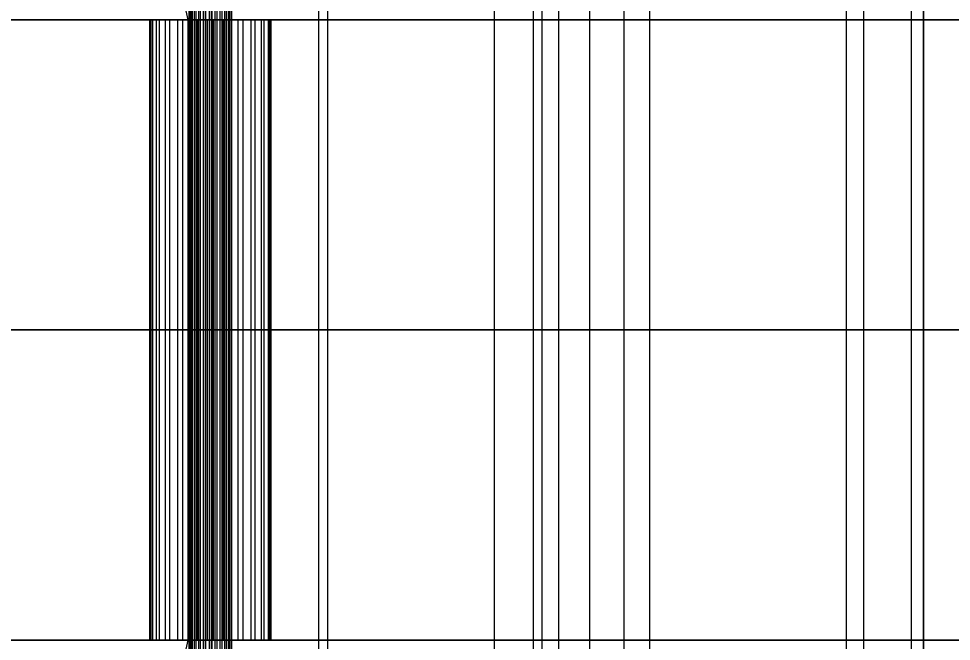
# Model space of a CAD drawing. Header units: millimetres. Extents: x -1970 to 34302, y -65268 to 6837.
# Drawn here: x 10190.2 to 10581.2, y -18130.5 to -17869.5 of the extents above; entities that cross this region are included whole.
import ezdxf

# ---------------------------------------------------------------- set-up
doc = ezdxf.new("R2010")
doc.units = ezdxf.units.MM
for name, color, linetype, lineweight in [('COTAS_O', 1, 'Continuous', 0), ('superior_C01', 7, 'Continuous', 0), ('superior_mezcladora', 7, 'Continuous', 0)]:
    doc.layers.add(name, color=color, linetype=linetype, lineweight=lineweight)
doc.dimstyles.new('R19_100', dxfattribs={"dimtxt": 250, "dimasz": 150, "dimexe": 150, "dimexo": 80, "dimgap": 100, "dimtad": 1, "dimtih": 1, "dimtoh": 1, "dimdsep": 46, "dimcen": 0.09, "dimadec": 0, "dimazin": 0, "dimtfac": 1, "dimtdec": 4, "dimtofl": 0, "dimtmove": 0, "dimatfit": 3, "dimfxl": 1, "dimtolj": 1, "dimtzin": 0, "dimarcsym": 0})

# ---------------------------------------------------------------- blocks, each defined once
blk = doc.blocks.new('*D29')
at = {"layer": 'COTAS_O', "color": 0, "lineweight": -2, "transparency": 16777216}
for p, q in [((10489.53, -17350), (9719.53, -17350)), ((9869.53, -18500), (9869.53, -17500)), ((10489.53, -18650), (9719.53, -18650))]:
    blk.add_line(p, q, dxfattribs=at)
at = {"layer": 'COTAS_O', "color": 0, "transparency": 16777216}
for points in [[(9844.53, -17500), (9894.53, -17500), (9869.53, -17350)], [(9844.53, -18500), (9894.53, -18500), (9869.53, -18650)]]:
    blk.add_solid(points, dxfattribs=at)
at = {"layer": 'Defpoints', "color": 0, "transparency": 16777216}
for p in [(9869.53, -17350), (10569.53, -17350), (10569.53, -18650)]:
    blk.add_point(p, dxfattribs=at)

msp = doc.modelspace()

# ---------------------------------------------------------------- linework, layer by layer
at = {"layer": 'superior_C01'}
for p, q in [((10405.936, -17550), (10405.936, -18450)), ((10416.589, -18450), (10416.589, -17550)), ((10444.038, -18450), (10444.038, -17550)), ((10454.691, -17550), (10454.691, -18450)), ((10267.628, -17575), (10267.628, -18425)), ((10271.28, -18425), (10271.28, -17575)), ((10316.018, -18425), (10316.018, -17575)), ((10319.67, -17575), (10319.67, -18425)), ((10240.252, -17771.702), (10261.09, -17870)), ((10262.907, -17870), (10242.069, -17771.702)), ((10261.648, -18148), (10261.648, -17852)), ((10261.844, -18148), (10261.844, -17852)), ((10262.065, -18148), (10262.065, -17852)), ((10262.639, -18148), (10262.639, -17852)), ((10263.066, -18148), (10263.066, -17852)), ((10263.979, -18148), (10263.979, -17852)), ((10264.583, -18148), (10264.583, -17852)), ((10265.773, -18148), (10265.773, -17852)), ((10266.513, -18148), (10266.513, -17852)), ((10267.899, -18148), (10267.899, -17852)), ((10268.724, -18148), (10268.724, -17852)), ((10270.211, -18148), (10270.211, -17852)), ((10271.065, -18148), (10271.065, -17852)), ((10272.552, -18148), (10272.552, -17852)), ((10273.378, -18148), (10273.378, -17852)), ((10274.763, -18148), (10274.763, -17852)), ((10275.503, -18148), (10275.503, -17852)), ((10276.693, -18148), (10276.693, -17852)), ((10277.297, -18148), (10277.297, -17852)), ((10278.21, -18148), (10278.21, -17852)), ((10278.637, -18148), (10278.637, -17852)), ((10279.211, -17852), (10279.211, -18148)), ((10279.432, -18148), (10279.432, -17852)), ((10279.628, -18148), (10279.628, -17852)), ((9832.208, -17870), (10261.09, -17870)), ((10262.907, -17870), (9834.025, -17870)), ((10245.819, -17870), (10245.267, -17870)), ((10245.267, -17870), (10246.443, -17870)), ((10245.267, -18130), (10245.267, -17870)), ((10248.063, -17870), (10245.819, -17870)), ((10245.819, -18130), (10245.819, -17870)), ((10246.443, -17870), (10249.269, -17870)), ((10246.443, -18130), (10246.443, -17870)), ((10251.845, -17870), (10248.063, -17870)), ((10248.063, -18130), (10248.063, -17870)), ((10249.269, -17870), (10253.55, -17870)), ((10249.269, -18130), (10249.269, -17870)), ((10256.908, -17870), (10251.845, -17870)), ((10251.845, -18130), (10251.845, -17870)), ((10253.55, -17870), (10258.997, -17870)), ((10253.55, -18130), (10253.55, -17870)), ((10262.907, -17870), (10256.908, -17870)), ((10256.908, -18130), (10256.908, -17870)), ((10258.997, -17870), (10265.236, -17870)), ((10258.997, -18130), (10258.997, -17870)), ((10261.09, -17870), (10261.09, -18000)), ((10261.09, -17870), (10933.298, -17870)), ((10262.907, -18000), (10262.907, -17870)), ((10935.115, -17870), (10262.907, -17870)), ((10269.433, -17870), (10262.907, -17870)), ((10262.907, -18130), (10262.907, -17870)), ((10265.236, -17870), (10271.844, -17870)), ((10265.236, -18130), (10265.236, -17870)), ((10276.04, -17870), (10269.433, -17870)), ((10269.433, -18130), (10269.433, -17870)), ((10271.844, -17870), (10278.369, -17870)), ((10271.844, -18130), (10271.844, -17870)), ((10282.28, -17870), (10276.04, -17870)), ((10276.04, -18130), (10276.04, -17870)), ((10278.369, -17870), (10284.368, -17870)), ((10278.369, -18130), (10278.369, -17870)), ((10287.726, -17870), (10282.28, -17870)), ((10282.28, -18130), (10282.28, -17870)), ((10284.368, -17870), (10289.431, -17870)), ((10284.368, -18130), (10284.368, -17870)), ((10292.008, -17870), (10287.726, -17870)), ((10287.726, -18130), (10287.726, -17870)), ((10289.431, -17870), (10293.213, -17870)), ((10289.431, -18130), (10289.431, -17870)), ((10294.833, -17870), (10292.008, -17870)), ((10292.008, -18130), (10292.008, -17870)), ((10293.213, -17870), (10295.457, -17870)), ((10293.213, -18130), (10293.213, -17870)), ((10296.01, -17870), (10294.833, -17870)), ((10294.833, -17870), (10294.833, -18130)), ((10295.457, -17870), (10296.01, -17870)), ((10295.457, -18130), (10295.457, -17870)), ((10296.01, -18130), (10296.01, -17870)), ((9832.208, -18000), (10261.09, -18000)), ((10262.907, -18000), (9834.025, -18000)), ((10261.09, -18000), (10261.09, -18130)), ((10261.09, -18000), (10933.298, -18000)), ((10262.907, -18130), (10262.907, -18000)), ((10935.115, -18000), (10262.907, -18000)), ((9832.208, -18130), (10261.09, -18130)), ((10262.907, -18130), (9834.025, -18130)), ((10261.09, -18130), (10240.252, -18228.298)), ((10242.069, -18228.298), (10262.907, -18130)), ((10246.443, -18130), (10245.267, -18130)), ((10245.267, -18130), (10245.819, -18130)), ((10245.819, -18130), (10248.063, -18130)), ((10249.269, -18130), (10246.443, -18130)), ((10248.063, -18130), (10251.845, -18130)), ((10253.55, -18130), (10249.269, -18130)), ((10251.845, -18130), (10256.908, -18130)), ((10258.997, -18130), (10253.55, -18130)), ((10256.908, -18130), (10262.907, -18130)), ((10265.236, -18130), (10258.997, -18130)), ((10261.09, -18130), (10933.298, -18130)), ((10935.115, -18130), (10262.907, -18130)), ((10262.907, -18130), (10269.433, -18130)), ((10271.844, -18130), (10265.236, -18130)), ((10269.433, -18130), (10276.04, -18130)), ((10278.369, -18130), (10271.844, -18130)), ((10276.04, -18130), (10282.28, -18130)), ((10284.368, -18130), (10278.369, -18130)), ((10282.28, -18130), (10287.726, -18130)), ((10289.431, -18130), (10284.368, -18130)), ((10287.726, -18130), (10292.008, -18130)), ((10293.213, -18130), (10289.431, -18130)), ((10292.008, -18130), (10294.833, -18130)), ((10295.457, -18130), (10293.213, -18130)), ((10294.833, -18130), (10296.01, -18130)), ((10296.01, -18130), (10295.457, -18130))]:
    msp.add_line(p, q, dxfattribs=at)
at = {"layer": 'superior_mezcladora'}
for p, q in [((10537.029, -17250), (10537.029, -18750)), ((10544.529, -18750), (10544.529, -17250)), ((10569.529, -18650), (10569.529, -17350)), ((10569.529, -18625), (10569.529, -17375)), ((10564.529, -18600), (10564.529, -17400)), ((10569.529, -17400), (10569.529, -18600)), ((10429.529, -17685), (10429.529, -18315)), ((10389.529, -17720), (10389.529, -18280)), ((10409.529, -17740), (10409.529, -18260))]:
    msp.add_line(p, q, dxfattribs=at)

# ---------------------------------------------------------------- dimensions: what is measured, and where the dimension line sits
at = {"layer": 'COTAS_O'}
dim = msp.add_aligned_dim(p1=(10569.529, -18650), p2=(10569.529, -17350), distance=700, text='<> O', dimstyle='R19_100', dxfattribs=at)
dim.commit()
dim.dimension.update_dxf_attribs({"geometry": '*D29', "text_midpoint": (9869.529, -18000)})

doc.saveas('drawing.dxf')
